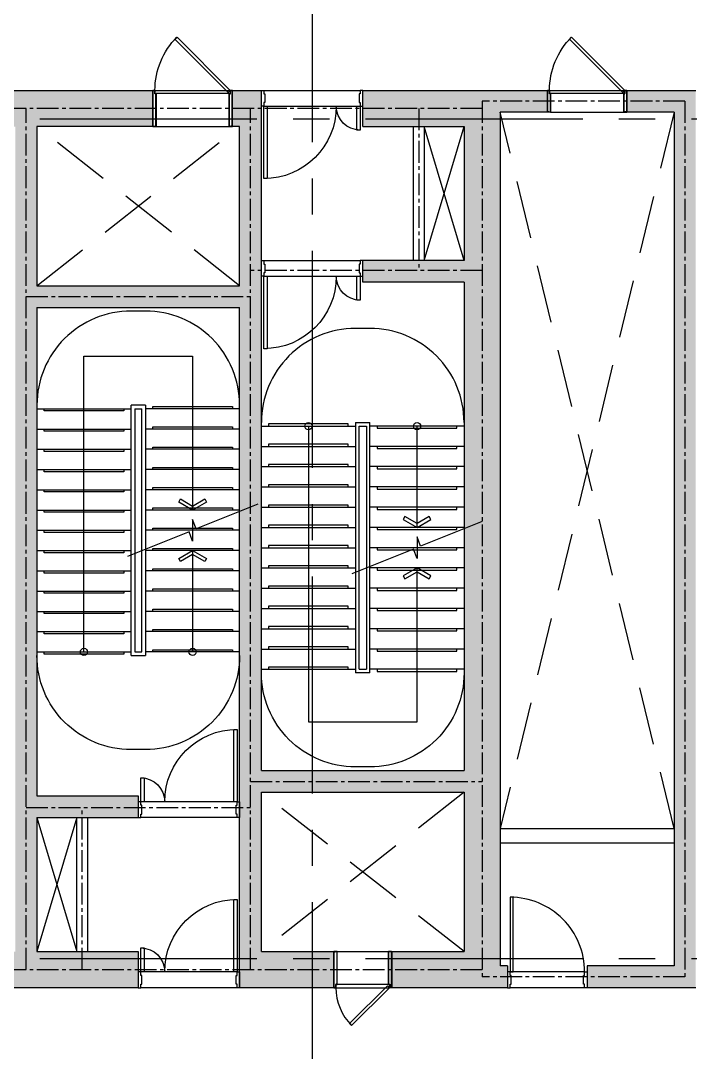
# Model space of a CAD drawing. Header units: millimetres. Extents: x 10000 to 302800, y 6800 to 229018.
# Drawn here: x 117303 to 126553, y 61083 to 75340 of the extents above; entities that cross this region are included whole.
import ezdxf

# ---------------------------------------------------------------- set-up
doc = ezdxf.new("R2010")
doc.units = ezdxf.units.MM
doc.header["$LTSCALE"] = 400
doc.header["$MEASUREMENT"] = 0
for name, pattern in [('X-CORE_9F$0$CEN', [62, 60, -1, 0, -1]), ('X-CORE_9F$0$CENTER2', [1.125, 0.75, -0.125, 0.125, -0.125]), ('X-CORE_9F$0$DASHED', [3, 2, -1]), ('X-GRID_5~ROOF$0$CENTER2', [1.125, 0.75, -0.125, 0.125, -0.125])]:
    doc.linetypes.add(name, pattern=pattern)
doc.layers.get('0').update_dxf_attribs({"linetype": 'CONTINUOUS'})
for name, color, linetype in [('A-TXT1', 3, 'CONTINUOUS'), ('X-CORE_9F$0$A-CEN2', 8, 'X-CORE_9F$0$CENTER2'), ('X-CORE_9F$0$A-CON', 2, 'CONTINUOUS'), ('X-CORE_9F$0$A-DOOR', 4, 'CONTINUOUS'), ('X-CORE_9F$0$A-DOORF', 9, 'CONTINUOUS'), ('X-CORE_9F$0$A-ELE4', 8, 'CONTINUOUS'), ('X-CORE_9F$0$A-ETC', 9, 'CONTINUOUS'), ('X-CORE_9F$0$A-HAT', 252, 'CONTINUOUS'), ('X-CORE_9F$0$A-HR', 6, 'CONTINUOUS'), ('X-CORE_9F$0$A-OPEN1', 1, 'X-CORE_9F$0$CEN'), ('X-CORE_9F$0$A-OPEN2', 9, 'X-CORE_9F$0$DASHED'), ('X-CORE_9F$0$A-STR', 4, 'CONTINUOUS'), ('X-CORE_9F$0$A-SYM', 7, 'CONTINUOUS'), ('X-CORE_9F$0$A-WALD', 7, 'CONTINUOUS'), ('X-CORE_9F$0$AUDIT_D_210105153807-0', 4, 'CONTINUOUS'), ('X-GRID_5~ROOF$0$A-CEN1', 1, 'X-GRID_5~ROOF$0$CENTER2')]:
    doc.layers.add(name, color=color, linetype=linetype)

# ---------------------------------------------------------------- blocks, each defined once
blk = doc.blocks.new('X-CORE_9F$0$201105_FSD(1300)')
at = {"layer": 'X-CORE_9F$0$A-DOOR'}
for points in [[(52714, 126339), (52714, 126304), (52664, 126304), (52664, 126289), (52544, 126289), (52544, 126304), (52494, 126304), (52494, 126339)], [(52494, 126259), (52494, 126304), (52164, 126304), (52164, 126259)], [(52494, 124974), (52494, 125019), (51494, 125019), (51494, 124974)], [(52714, 124939), (52714, 124974), (52664, 124974), (52664, 124989), (52544, 124989), (52544, 124974), (52494, 124974), (52494, 124939)]]:
    blk.add_lwpolyline(points, close=True, dxfattribs=at)
at = {"layer": 'X-CORE_9F$0$A-DOORF'}
for centre, radius, start, end in [((52494, 126304), 330, 180, 270), ((52494, 124974), 1000, 90, 180)]:
    blk.add_arc(centre, radius, start, end, dxfattribs=at)
at = {"layer": 'X-CORE_9F$0$A-ELE4'}
for p, q in [((52494, 124974), (52494, 126304)), ((52714, 124974), (52714, 126304))]:
    blk.add_line(p, q, dxfattribs=at)
blk = doc.blocks.new('*U728')
at = {"layer": 'X-CORE_9F$0$A-DOOR', "color": 8}
for p, q in [((1070, 0), (30, 0)), ((45, -45), (1055, -45)), ((1055, -500), (45, -500))]:
    blk.add_line(p, q, dxfattribs=at)
at = {"layer": 'X-CORE_9F$0$A-DOOR'}
for points in [[(765, 735), (30, 0), (58, -28), (794, 707)], [(2, -15), (2, -15), (2, -15), (0, -15), (0, 0), (30, 0), (30, -45), (45, -45), (45, -500), (0, -500), (0, -485), (2, -485), (2, -485), (2, -485), (2, -498), (43, -498), (43, -47), (28, -47), (28, -2), (2, -2)], [(1098, -15), (1098, -15), (1098, -15), (1100, -15), (1100, 0), (1070, 0), (1070, -45), (1055, -45), (1055, -500), (1100, -500), (1100, -485), (1098, -485), (1098, -485), (1098, -485), (1098, -498), (1057, -498), (1057, -47), (1072, -47), (1072, -2), (1098, -2)]]:
    blk.add_lwpolyline(points, close=True, dxfattribs=at)
at = {"layer": 'X-CORE_9F$0$A-DOOR', "color": 8}
for points in [[(20, -498), (2, -498), (2, -2), (20, -2), (20, -3), (3, -3), (3, -497), (20, -497)], [(1080, -498), (1098, -498), (1098, -2), (1080, -2), (1080, -3), (1097, -3), (1097, -497), (1080, -497)]]:
    blk.add_lwpolyline(points, close=True, dxfattribs=at)
blk.add_arc((30, 0), 1040, 0, 45, dxfattribs=at)
blk = doc.blocks.new('*U729')
at = {"layer": 'X-CORE_9F$0$A-DOOR', "color": 8}
for p, q in [((1070, 0), (30, 0)), ((45, -45), (1055, -45)), ((1055, -300), (45, -300))]:
    blk.add_line(p, q, dxfattribs=at)
at = {"layer": 'X-CORE_9F$0$A-DOOR'}
for points in [[(765, 735), (30, 0), (58, -28), (794, 707)], [(2, -15), (2, -15), (2, -15), (0, -15), (0, 0), (30, 0), (30, -45), (45, -45), (45, -300), (0, -300), (0, -285), (2, -285), (2, -285), (2, -285), (2, -298), (43, -298), (43, -47), (28, -47), (28, -2), (2, -2)], [(1098, -15), (1098, -15), (1098, -15), (1100, -15), (1100, 0), (1070, 0), (1070, -45), (1055, -45), (1055, -300), (1100, -300), (1100, -285), (1098, -285), (1098, -285), (1098, -285), (1098, -298), (1057, -298), (1057, -47), (1072, -47), (1072, -2), (1098, -2)]]:
    blk.add_lwpolyline(points, close=True, dxfattribs=at)
at = {"layer": 'X-CORE_9F$0$A-DOOR', "color": 8}
for points in [[(20, -298), (2, -298), (2, -2), (20, -2), (20, -3), (3, -3), (3, -297), (20, -297)], [(1080, -298), (1098, -298), (1098, -2), (1080, -2), (1080, -3), (1097, -3), (1097, -297), (1080, -297)]]:
    blk.add_lwpolyline(points, close=True, dxfattribs=at)
blk.add_arc((30, 0), 1040, 0, 45, dxfattribs=at)
blk = doc.blocks.new('*U730')
at = {"layer": 'X-CORE_9F$0$A-DOOR', "color": 8}
for p, q in [((770, 0), (30, 0)), ((45, -45), (755, -45)), ((755, -500), (45, -500))]:
    blk.add_line(p, q, dxfattribs=at)
at = {"layer": 'X-CORE_9F$0$A-DOOR'}
for points in [[(553, 523), (30, 0), (58, -28), (582, 495)], [(2, -15), (2, -15), (2, -15), (0, -15), (0, 0), (30, 0), (30, -45), (45, -45), (45, -500), (0, -500), (0, -485), (2, -485), (2, -485), (2, -485), (2, -498), (43, -498), (43, -47), (28, -47), (28, -2), (2, -2)], [(798, -15), (798, -15), (798, -15), (800, -15), (800, 0), (770, 0), (770, -45), (755, -45), (755, -500), (800, -500), (800, -485), (798, -485), (798, -485), (798, -485), (798, -498), (757, -498), (757, -47), (772, -47), (772, -2), (798, -2)]]:
    blk.add_lwpolyline(points, close=True, dxfattribs=at)
at = {"layer": 'X-CORE_9F$0$A-DOOR', "color": 8}
for points in [[(20, -498), (2, -498), (2, -2), (20, -2), (20, -3), (3, -3), (3, -497), (20, -497)], [(780, -498), (798, -498), (798, -2), (780, -2), (780, -3), (797, -3), (797, -497), (780, -497)]]:
    blk.add_lwpolyline(points, close=True, dxfattribs=at)
blk.add_arc((30, 0), 740, 0, 45, dxfattribs=at)
blk = doc.blocks.new('X-CORE_9F$0$201207_점검구 수정용_JANG')
at = {"layer": 'X-CORE_9F$0$A-DOOR', "xscale": -1, "rotation": 359.9999999999994}
for name, p in [('*U728', (115449, 92771)), ('*U729', (120899, 92771))]:
    blk.add_blockref(name, p, dxfattribs=at)
at = {"layer": 'X-CORE_9F$0$A-DOOR', "rotation": 180.0000000000006}
blk.add_blockref('*U730', (117649, 80371), dxfattribs=at)
blk = doc.blocks.new('X-CORE_9F$0$X-PLAN$0$SD-1000-220')
at = {"layer": 'X-CORE_9F$0$A-DOORF'}
blk.add_arc((35, 28), 1030, 359.9893, 90.0107, dxfattribs=at)
at = {"layer": 'X-CORE_9F$0$A-ELE4'}
for p, q in [((1065, 28), (35, 28)), ((1065, -192), (35, -192))]:
    blk.add_line(p, q, dxfattribs=at)
at = {"layer": 'X-CORE_9F$0$AUDIT_D_210105153807-0'}
for points in [[(35, 28), (80, 28), (80, 1058), (35, 1058)], [(0, -192), (35, -192), (35, -142), (50, -142), (50, -22), (35, -22), (35, 28), (0, 28)], [(1100, -192), (1065, -192), (1065, -142), (1050, -142), (1050, -22), (1065, -22), (1065, 28), (1100, 28)]]:
    blk.add_lwpolyline(points, close=True, dxfattribs=at)
blk = doc.blocks.new('X-CORE_9F')
at = {"layer": 'X-CORE_9F$0$A-HAT'}
h = blk.add_hatch(dxfattribs=at)
h.set_pattern_fill('AR-CONC', color=256)
h.set_pattern_definition([(50, (0, 0), (182.18467, -15.93909), [19.05, -209.55]), (355, (0, 0), (-35.24283, 191.05664), [15.24, -167.64]), (100.451, (15.18, -1.33), (146.9425, 175.11669), [16.19, -178.09]), (46.1842, (0, 50.8), (271.07904, -42.04233), [28.575, -314.325]), (96.6356, (22.6, 47.3), (237.40423, 247.42556), [24.285, -267.135]), (351.184, (0, 50.8), (237.4046, 247.4251), [22.86, -251.46]), (21, (25.4, 38.1), (151.61488, -102.26552), [19.05, -209.55]), (326, (25.4, 38.1), (61.80203, 184.18797), [15.24, -167.64]), (71.4514, (38.03, 29.58), (213.4165, 81.92286), [16.19, -178.09]), (37.5, (0, 0), (3.088603, 84.55504), [0, -165.608, 0, -170.18, 0, -168.275]), (7.5, (0, 0), (66.81966, 100.180575), [0, -97.028, 0, -161.798, 0, -64.135]), (327.5, (-56.64, 0), (135.590595, -5.728744), [0, -63.5, 0, -198.12, 0, -262.89]), (317.5, (-82.04, 0), (148.12918, 25.42649), [0, -82.55, 0, -131.572, 0, -186.69])])
h.paths.add_polyline_path([(88299, 80871), (84649, 80871), (84649, 87921), (87449, 87921), (87449, 82271), (87749, 82271), (87749, 92271), (88299, 92271), (88299, 92771), (86449, 92771), (86449, 92271), (87449, 92271), (87449, 88221), (84649, 88221), (84649, 92271), (85649, 92271), (85649, 92771), (83499, 92771), (83499, 92471), (84149, 92471), (84149, 80671), (81749, 80671), (81749, 92471), (82399, 92471), (82399, 92771), (81449, 92771), (81449, 80371), (88299, 80371)])
h.paths.add_polyline_path([(91449, 80871), (90349, 80871), (90349, 83671), (93049, 83671), (93049, 80871), (92549, 80871), (92549, 80371), (96349, 80371), (96349, 81521), (96049, 81521), (96049, 80871), (93349, 80871), (93349, 92271), (93424, 92271), (96049, 92271), (96049, 91621), (96349, 91621), (96349, 92771), (92524, 92771), (92524, 92271), (93049, 92271), (93049, 89671), (90349, 89671), (90349, 92271), (91724, 92271), (91724, 92771), (90049, 92771), (90049, 88721), (90349, 88721), (90349, 89371), (93049, 89371), (93049, 83971), (90349, 83971), (90349, 84621), (90049, 84621), (90049, 80871), (90049, 80371), (91449, 80371)])
h.paths.add_polyline_path([(90349, 87321), (90049, 87321), (90049, 86021), (90349, 86021)], flags=17)
h.paths.add_polyline_path([(96349, 90221), (96049, 90221), (96049, 88721), (96349, 88721)], flags=17)
h.paths.add_polyline_path([(96349, 87321), (96049, 87321), (96049, 85821), (96349, 85821)], flags=17)
h.paths.add_polyline_path([(96349, 84421), (96049, 84421), (96049, 82921), (96349, 82921)], flags=17)
h.paths.add_polyline_path([(106049, 81521), (105749, 81521), (105749, 80871), (103049, 80871), (103049, 92271), (105749, 92271), (105749, 91621), (106049, 91621), (106049, 92771), (99749, 92771), (99749, 91621), (100049, 91621), (100049, 92271), (102749, 92271), (102749, 80871), (100049, 80871), (100049, 81521), (99749, 81521), (99749, 80371), (106049, 80371)])
h.paths.add_polyline_path([(100049, 84421), (99749, 84421), (99749, 82921), (100049, 82921)], flags=17)
h.paths.add_polyline_path([(100049, 87321), (99749, 87321), (99749, 85821), (100049, 85821)], flags=17)
h.paths.add_polyline_path([(100049, 90221), (99749, 90221), (99749, 88721), (100049, 88721)], flags=17)
h.paths.add_polyline_path([(106049, 90221), (105749, 90221), (105749, 88721), (106049, 88721)], flags=17)
h.paths.add_polyline_path([(106049, 87321), (105749, 87321), (105749, 85821), (106049, 85821)], flags=17)
h.paths.add_polyline_path([(106049, 84421), (105749, 84421), (105749, 82921), (106049, 82921)], flags=17)
h.paths.add_polyline_path([(114149, 80871), (112749, 80871), (112749, 82721), (114149, 82721), (114149, 83021), (112749, 83021), (112749, 89771), (115549, 89771), (115549, 80371), (116849, 80371), (116849, 80871), (115849, 80871), (115849, 83071), (118649, 83071), (118649, 80871), (117649, 80871), (117649, 80371), (119249, 80371), (119249, 80671), (119149, 80671), (119149, 92471), (119799, 92471), (119799, 92771), (117249, 92771), (117249, 92271), (118649, 92271), (118649, 90421), (117249, 90421), (117249, 90121), (118649, 90121), (118649, 83371), (115849, 83371), (115849, 92771), (115449, 92771), (115449, 92271), (115549, 92271), (115549, 90071), (112749, 90071), (112749, 92271), (114349, 92271), (114349, 92771), (109449, 92771), (109449, 91621), (109749, 91621), (109749, 92271), (112449, 92271), (112449, 80871), (109749, 80871), (109749, 81521), (109449, 81521), (109449, 80371), (114149, 80371)])
h.paths.add_polyline_path([(109749, 84421), (109449, 84421), (109449, 82921), (109749, 82921)])
h.paths.add_polyline_path([(109749, 87321), (109449, 87321), (109449, 85821), (109749, 85821)])
h.paths.add_polyline_path([(109749, 90221), (109449, 90221), (109449, 88721), (109749, 88721)], flags=17)
h.paths.add_polyline_path([(121849, 92771), (120899, 92771), (120899, 92471), (121549, 92471), (121549, 80671), (120349, 80671), (120349, 80371), (121849, 80371)])
for p, q in [((119149, 82571), (121549, 82571)), ((119149, 82371), (121549, 82371))]:
    blk.add_line(p, q)
at = {"layer": 'X-CORE_9F$0$A-CEN2'}
for p, q in [((118899, 92621), (118899, 80521)), ((121699, 92621), (118899, 92621)), ((121699, 92621), (121699, 80521)), ((118899, 92521), (109599, 92521)), ((112599, 80621), (112599, 92521)), ((115699, 80621), (115699, 92521)), ((118024, 92521), (118024, 90281)), ((118899, 90281), (115699, 90281)), ((112599, 89921), (115699, 89921)), ((115699, 83221), (118899, 83221)), ((112599, 82861), (115699, 82861)), ((113374, 80621), (113374, 82861)), ((109599, 80621), (118899, 80621)), ((121699, 80521), (118899, 80521))]:
    blk.add_line(p, q, dxfattribs=at)
at = {"layer": 'X-CORE_9F$0$A-CON', "ltscale": 10}
for p, q in [((109449, 92771), (114349, 92771)), ((114349, 92271), (114349, 92771)), ((115449, 92271), (115449, 92771)), ((115449, 92771), (115849, 92771)), ((115849, 83371), (115849, 92771)), ((117249, 92771), (119799, 92771)), ((117249, 92271), (117249, 92771)), ((119799, 92471), (119799, 92771)), ((120899, 92471), (120899, 92771)), ((120899, 92771), (121849, 92771)), ((119149, 92471), (119149, 80671)), ((119799, 92471), (119149, 92471)), ((121549, 92471), (120899, 92471)), ((121549, 92471), (121549, 80671)), ((112749, 92271), (112749, 90071)), ((114349, 92271), (112749, 92271)), ((115549, 92271), (115449, 92271)), ((115549, 90071), (115549, 92271)), ((117249, 92271), (118649, 92271)), ((118649, 92271), (118649, 90421)), ((118649, 90421), (117249, 90421)), ((117249, 90121), (117249, 90421)), ((118649, 90121), (117249, 90121)), ((118649, 90121), (118649, 83371)), ((112749, 90071), (115549, 90071)), ((112749, 89771), (112749, 83021)), ((112749, 89771), (115549, 89771)), ((115549, 80371), (115549, 89771)), ((115849, 83371), (118649, 83371)), ((112749, 83021), (114149, 83021)), ((114149, 83021), (114149, 82721)), ((115849, 80871), (115849, 83071)), ((115849, 83071), (118649, 83071)), ((118649, 83071), (118649, 80871)), ((112749, 82721), (112749, 80871)), ((112749, 82721), (114149, 82721)), ((112749, 80871), (114149, 80871)), ((114149, 80871), (114149, 80371)), ((115849, 80871), (116849, 80871)), ((116849, 80871), (116849, 80371)), ((117649, 80871), (117649, 80371)), ((117649, 80871), (118649, 80871)), ((119249, 80671), (119149, 80671)), ((119249, 80671), (119249, 80371)), ((121549, 80671), (120349, 80671)), ((120349, 80671), (120349, 80371)), ((114149, 80371), (109449, 80371)), ((116849, 80371), (115549, 80371)), ((119249, 80371), (117649, 80371)), ((121849, 80371), (120349, 80371))]:
    blk.add_line(p, q, dxfattribs=at)
at = {"layer": 'X-CORE_9F$0$A-ELE4'}
for points in [[(114349, 88371), (114349, 88401), (115449, 88401), (115449, 88371)], [(113949, 88371), (113949, 88341), (112849, 88341), (112849, 88371)], [(114349, 88091), (114349, 88121), (115449, 88121), (115449, 88091)], [(117049, 88131), (117049, 88161), (115949, 88161), (115949, 88131)], [(117449, 88131), (117449, 88101), (118549, 88101), (118549, 88131)], [(113949, 88091), (113949, 88061), (112849, 88061), (112849, 88091)], [(114349, 87811), (114349, 87841), (115449, 87841), (115449, 87811)], [(117049, 87851), (117049, 87881), (115949, 87881), (115949, 87851)], [(117449, 87851), (117449, 87821), (118549, 87821), (118549, 87851)], [(113949, 87811), (113949, 87781), (112849, 87781), (112849, 87811)], [(114349, 87531), (114349, 87561), (115449, 87561), (115449, 87531)], [(117049, 87571), (117049, 87601), (115949, 87601), (115949, 87571)], [(117449, 87571), (117449, 87541), (118549, 87541), (118549, 87571)], [(113949, 87531), (113949, 87501), (112849, 87501), (112849, 87531)], [(114349, 87251), (114349, 87281), (115449, 87281), (115449, 87251)], [(117049, 87291), (117049, 87321), (115949, 87321), (115949, 87291)], [(117449, 87291), (117449, 87261), (118549, 87261), (118549, 87291)], [(113949, 87251), (113949, 87221), (112849, 87221), (112849, 87251)], [(113949, 86971), (113949, 86941), (112849, 86941), (112849, 86971)], [(114349, 86971), (114349, 87001), (115449, 87001), (115449, 86971)], [(117049, 87011), (117049, 87041), (115949, 87041), (115949, 87011)], [(117449, 87011), (117449, 86981), (118549, 86981), (118549, 87011)], [(113949, 86691), (113949, 86661), (112849, 86661), (112849, 86691)], [(114349, 86691), (114349, 86721), (115449, 86721), (115449, 86691)], [(117049, 86731), (117049, 86761), (115949, 86761), (115949, 86731)], [(117449, 86731), (117449, 86701), (118549, 86701), (118549, 86731)], [(113949, 86411), (113949, 86381), (112849, 86381), (112849, 86411)], [(114349, 86411), (114349, 86441), (115449, 86441), (115449, 86411)], [(117049, 86451), (117049, 86481), (115949, 86481), (115949, 86451)], [(117449, 86451), (117449, 86421), (118549, 86421), (118549, 86451)], [(113949, 86131), (113949, 86101), (112849, 86101), (112849, 86131)], [(114349, 86131), (114349, 86161), (115449, 86161), (115449, 86131)], [(117049, 86171), (117049, 86201), (115949, 86201), (115949, 86171)], [(117449, 86171), (117449, 86141), (118549, 86141), (118549, 86171)], [(113949, 85851), (113949, 85821), (112849, 85821), (112849, 85851)], [(114349, 85851), (114349, 85881), (115449, 85881), (115449, 85851)], [(117049, 85891), (117049, 85921), (115949, 85921), (115949, 85891)], [(117449, 85891), (117449, 85861), (118549, 85861), (118549, 85891)], [(113949, 85571), (113949, 85541), (112849, 85541), (112849, 85571)], [(114349, 85571), (114349, 85601), (115449, 85601), (115449, 85571)], [(117049, 85611), (117049, 85641), (115949, 85641), (115949, 85611)], [(117449, 85611), (117449, 85581), (118549, 85581), (118549, 85611)], [(113949, 85291), (113949, 85261), (112849, 85261), (112849, 85291)], [(114349, 85291), (114349, 85321), (115449, 85321), (115449, 85291)], [(117049, 85331), (117049, 85361), (115949, 85361), (115949, 85331)], [(117449, 85331), (117449, 85301), (118549, 85301), (118549, 85331)], [(113949, 85011), (113949, 84981), (112849, 84981), (112849, 85011)], [(114349, 85011), (114349, 85041), (115449, 85041), (115449, 85011)], [(117049, 85051), (117049, 85081), (115949, 85081), (115949, 85051)], [(117449, 85051), (117449, 85021), (118549, 85021), (118549, 85051)], [(117049, 84771), (117049, 84801), (115949, 84801), (115949, 84771)], [(117449, 84771), (117449, 84741), (118549, 84741), (118549, 84771)]]:
    blk.add_lwpolyline(points, dxfattribs=at)
at = {"layer": 'X-CORE_9F$0$A-ETC', "flags": 128}
for points in [[(115549, 88421, 0.414214), (114249, 89721), (114049, 89721, 0.414214), (112749, 88421)], [(118649, 88181, 0.414214), (117349, 89481), (117149, 89481, 0.414214), (115849, 88181)], [(115549, 84961, -0.414214), (114249, 83661), (114049, 83661, -0.414214), (112749, 84961)], [(118649, 84721, -0.414214), (117349, 83421), (117149, 83421, -0.414214), (115849, 84721)]]:
    blk.add_lwpolyline(points, format="xyb", dxfattribs=at)
at = {"layer": 'X-CORE_9F$0$A-HR'}
for p, q in [((114049, 84961), (114049, 88421)), ((114249, 88421), (114049, 88421)), ((114249, 88421), (114249, 84961)), ((114099, 88371), (114099, 85011)), ((114099, 88371), (114199, 88371)), ((114199, 85011), (114199, 88371)), ((117149, 88181), (117349, 88181)), ((117149, 88181), (117149, 84721)), ((117199, 84771), (117199, 88131)), ((117199, 88131), (117299, 88131)), ((117299, 88131), (117299, 84771)), ((117349, 84721), (117349, 88181)), ((114099, 85011), (114199, 85011)), ((114049, 84961), (114249, 84961)), ((117349, 84721), (117149, 84721)), ((117199, 84771), (117299, 84771))]:
    blk.add_line(p, q, dxfattribs=at)
at = {"layer": 'X-CORE_9F$0$A-OPEN1'}
for p, q in [((118649, 90421), (118099, 92271)), ((118099, 90421), (118649, 92271)), ((112749, 82721), (113299, 80871)), ((113299, 82721), (112749, 80871))]:
    blk.add_line(p, q, dxfattribs=at)
at = {"layer": 'X-CORE_9F$0$A-OPEN2'}
for p, q in [((121549, 92471), (119149, 82571)), ((121549, 82571), (119149, 92471)), ((112749, 90071), (115549, 92271)), ((115549, 90071), (112749, 92271)), ((118649, 83071), (115849, 80871)), ((118649, 80871), (115849, 83071))]:
    blk.add_line(p, q, dxfattribs=at)
at = {"layer": 'X-CORE_9F$0$A-STR'}
for p, q in [((112749, 88371), (114049, 88371)), ((115549, 88371), (114249, 88371)), ((115849, 88131), (117149, 88131)), ((118649, 88131), (117349, 88131)), ((112749, 88091), (114049, 88091)), ((115549, 88091), (114249, 88091)), ((115849, 87851), (117149, 87851)), ((118649, 87851), (117349, 87851)), ((112749, 87811), (114049, 87811)), ((115549, 87811), (114249, 87811)), ((115849, 87571), (117149, 87571)), ((118649, 87571), (117349, 87571)), ((112749, 87531), (114049, 87531)), ((115549, 87531), (114249, 87531)), ((115849, 87291), (117149, 87291)), ((118649, 87291), (117349, 87291)), ((112749, 87251), (114049, 87251)), ((115549, 87251), (114249, 87251)), ((112749, 86971), (114049, 86971)), ((115549, 86971), (114249, 86971)), ((115849, 87011), (117149, 87011)), ((118649, 87011), (117349, 87011)), ((112749, 86691), (114049, 86691)), ((115549, 86691), (114249, 86691)), ((115849, 86731), (117149, 86731)), ((118649, 86731), (117349, 86731)), ((112749, 86411), (114049, 86411)), ((115549, 86411), (114249, 86411)), ((115849, 86451), (117149, 86451)), ((118649, 86451), (117349, 86451)), ((112749, 86131), (114049, 86131)), ((115549, 86131), (114249, 86131)), ((115849, 86171), (117149, 86171)), ((118649, 86171), (117349, 86171)), ((112749, 85851), (114049, 85851)), ((115549, 85851), (114249, 85851)), ((115849, 85891), (117149, 85891)), ((118649, 85891), (117349, 85891)), ((112749, 85571), (114049, 85571)), ((115549, 85571), (114249, 85571)), ((115849, 85611), (117149, 85611)), ((118649, 85611), (117349, 85611)), ((112749, 85291), (114049, 85291)), ((115549, 85291), (114249, 85291)), ((115849, 85331), (117149, 85331)), ((118649, 85331), (117349, 85331)), ((112749, 85011), (114049, 85011)), ((115549, 85011), (114249, 85011)), ((115849, 85051), (117149, 85051)), ((118649, 85051), (117349, 85051)), ((115849, 84771), (117149, 84771)), ((118649, 84771), (117349, 84771))]:
    blk.add_line(p, q, dxfattribs=at)
at = {"layer": 'X-CORE_9F$0$A-SYM'}
for points in [[(113399, 85011), (113399, 89096), (114899, 89096), (114899, 86971)], [(116499, 88131), (116499, 84046), (117999, 84046), (117999, 86171)], [(117999, 86731), (117999, 88131)], [(115799, 87051), (114948, 86711), (114899, 86841), (114899, 86541), (114850, 86672), (113999, 86331)], [(118899, 86811), (118048, 86471), (117999, 86601), (117999, 86301), (117950, 86432), (117099, 86091)], [(114899, 86411), (114899, 85011)]]:
    blk.add_lwpolyline(points, dxfattribs=at)
for points in [[(114707, 87082), (114731, 87124), (114899, 87027), (115067, 87124), (115091, 87082), (114899, 86971)], [(118191, 86842), (118167, 86884), (117999, 86787), (117831, 86884), (117807, 86842), (117999, 86731)], [(115091, 86300), (115067, 86259), (114899, 86356), (114731, 86259), (114707, 86300), (114899, 86411)], [(117807, 86060), (117831, 86019), (117999, 86116), (118167, 86019), (118191, 86060), (117999, 86171)]]:
    blk.add_lwpolyline(points, close=True, dxfattribs=at)
for centre in [(116499, 88131), (117999, 88131), (113399, 85011), (114899, 85011)]:
    blk.add_circle(centre, 50, dxfattribs=at)
at = {"layer": 'X-CORE_9F$0$A-WALD'}
for p, q in [((117949, 90421), (117949, 92271)), ((118099, 92271), (118099, 90421)), ((113299, 80871), (113299, 82721)), ((113449, 82721), (113449, 80871))]:
    blk.add_line(p, q, dxfattribs=at)
at = {"layer": 'X-CORE_9F$0$A-DOOR'}
for name, p in [('X-CORE_9F$0$201207_점검구 수정용_JANG', (0, 0)), ('X-CORE_9F$0$X-PLAN$0$SD-1000-220', (119249, 80563))]:
    blk.add_blockref(name, p, dxfattribs=at)
at = {"layer": 'X-CORE_9F$0$A-DOOR', "xscale": -1}
for p, rotation in [((-9090, 40057), 270), ((-9090, 37707), 270), ((240488, 135435), 90), ((240488, 133085), 90)]:
    blk.add_blockref('X-CORE_9F$0$201105_FSD(1300)', p, dxfattribs=dict(at, rotation=rotation))
blk = doc.blocks.new('X-GRID_5~ROOF')
at = {"layer": 'X-GRID_5~ROOF$0$A-CEN1', "ltscale": 10}
blk.add_line((116549, 117553), (116549, 58621), dxfattribs=at)
for points in [[(138288, 92371), (55382, 92371)], [(138288, 80771), (55382, 80771)]]:
    blk.add_lwpolyline(points, dxfattribs=at)
blk = doc.blocks.new('X-BASE-9F')
for name in ['X-GRID_5~ROOF', 'X-CORE_9F']:
    blk.add_blockref(name, (0, 0))

msp = doc.modelspace()

# ---------------------------------------------------------------- block references
at = {"layer": 'A-TXT1'}
msp.add_blockref('X-BASE-9F', (4779, -18394), dxfattribs=at)

doc.saveas('drawing.dxf')
